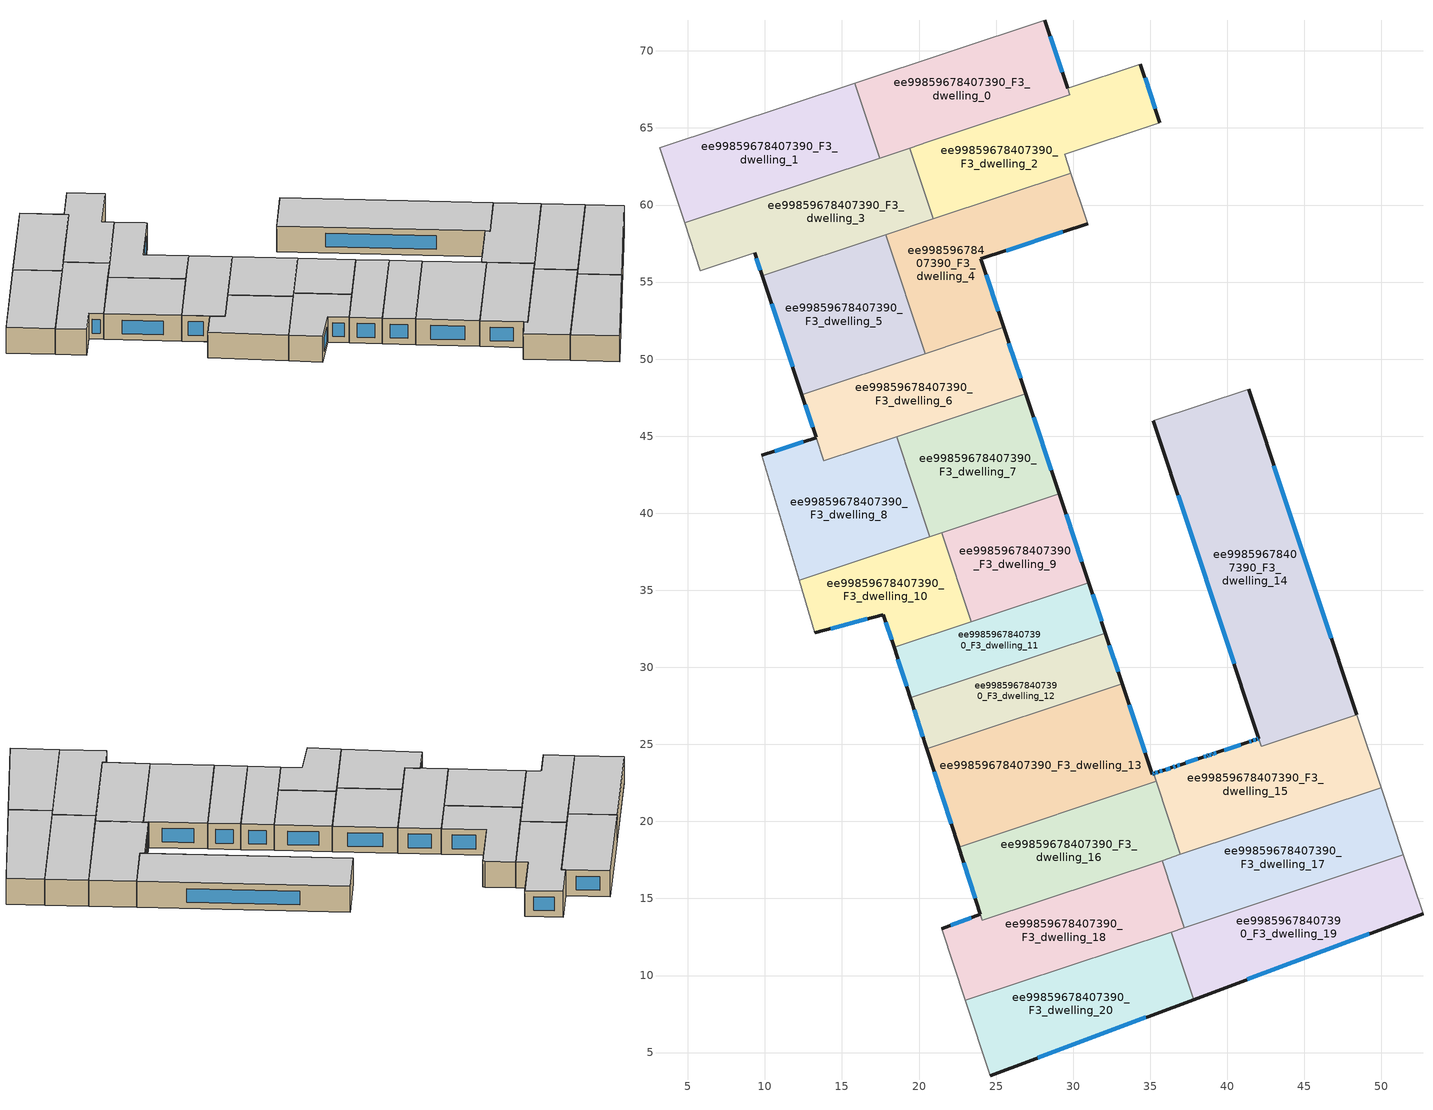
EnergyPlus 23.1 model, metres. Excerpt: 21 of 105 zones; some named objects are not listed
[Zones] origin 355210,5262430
ee99859678407390_F3_dwelling_0
 floor to ee99859678407390_F2_dwelling_0 (EU_floor_Construction): 28.17,71.99 29.78,67.15 17.46,63.05 15.84,67.92 z9
 wall outside (EU_wall_Construction): 29.64,67.58 28.17,71.99 z9:12
 wall to ee99859678407390_F3_dwelling_1 (EU_wall_Construction): 15.84,67.92 17.46,63.05 z9:12
 wall adiabatic (EU_wall_Construction): 28.17,71.99 15.84,67.92 z9:12
 wall to ee99859678407390_F3_dwelling_3 (EU_wall_Construction): 17.46,63.05 19.4,63.69 z9:12
 wall to ee99859678407390_F3_dwelling_2 (EU_wall_Construction): 20.61,64.1 29.78,67.15 29.64,67.58 / 19.4,63.69 20.61,64.09 z9:12
 window (EU_Window_Construction): 29.29,68.62 28.52,70.95 z9.7:11.3
 ceiling to ee99859678407390_F4_dwelling_0 (EU_floor_Construction): 29.78,67.15 28.17,71.99 15.84,67.92 17.46,63.05 z12
ee99859678407390_F3_dwelling_1
 floor to ee99859678407390_F2_dwelling_1 (EU_floor_Construction): 15.84,67.92 17.46,63.05 4.78,58.83 3.16,63.72 z9
 wall adiabatic (EU_wall_Construction): 15.84,67.92 3.16,63.72 4.78,58.83 z9:12
 wall to ee99859678407390_F3_dwelling_3 (EU_wall_Construction): 4.78,58.83 17.46,63.05 z9:12
 ceiling to ee99859678407390_F4_dwelling_1 (EU_floor_Construction): 17.46,63.05 15.84,67.92 3.16,63.72 4.78,58.83 z12
ee99859678407390_F3_dwelling_10
 floor to ee99859678407390_F2_dwelling_10 (EU_floor_Construction): 21.46,38.74 23.38,32.97 18.38,31.3 17.69,33.43 13.24,32.24 12.22,35.66 z9
 wall outside (EU_wall_Construction): 13.24,32.24 17.69,33.43 18.38,31.3 z9:12
 wall to ee99859678407390_F3_dwelling_9 (EU_wall_Construction): 23.38,32.97 21.46,38.74 z9:12
 wall adiabatic (EU_wall_Construction): 12.22,35.66 13.24,32.24 z9:12
 wall to ee99859678407390_F3_dwelling_8 (EU_wall_Construction): 20.7,38.49 12.22,35.66 z9:12
 wall to ee99859678407390_F3_dwelling_11 (EU_wall_Construction): 18.38,31.3 23.38,32.97 z9:12
 wall to ee99859678407390_F3_dwelling_7 (EU_wall_Construction): 21.46,38.74 20.7,38.49 z9:12
 window (EU_Window_Construction): 17.85,32.93 18.22,31.8 / 14.28,32.52 16.65,33.15 z9.7:11.3
 ceiling to ee99859678407390_F4_dwelling_10 (EU_floor_Construction): 23.38,32.97 21.46,38.74 12.22,35.66 13.24,32.24 17.69,33.43 18.38,31.3 z12
ee99859678407390_F3_dwelling_11
 floor to ee99859678407390_F2_dwelling_11 (EU_floor_Construction): 31.01,35.5 32.1,32.22 19.44,28.01 18.38,31.3 z9
 wall outside (EU_wall_Construction): 18.38,31.3 19.44,28.01 / 32.1,32.22 31.01,35.5 z9:12
 wall to ee99859678407390_F3_dwelling_12 (EU_wall_Construction): 19.44,28.01 32.1,32.22 z9:12
 wall to ee99859678407390_F3_dwelling_9 (EU_wall_Construction): 31.01,35.5 23.38,32.97 z9:12
 window (EU_Window_Construction): 18.63,30.53 19.19,28.78 / 31.84,32.99 31.26,34.73 z9.7:11.3
 ceiling to ee99859678407390_F4_dwelling_11 (EU_floor_Construction): 32.1,32.22 31.01,35.5 18.38,31.3 19.44,28.01 z12
ee99859678407390_F3_dwelling_12
 floor to ee99859678407390_F2_dwelling_12 (EU_floor_Construction): 32.1,32.22 33.19,28.94 20.51,24.72 19.44,28.01 z9
 wall outside (EU_wall_Construction): 19.44,28.01 20.51,24.72 / 33.19,28.94 32.1,32.22 z9:12
 wall to ee99859678407390_F3_dwelling_13 (EU_wall_Construction): 20.51,24.72 33.19,28.94 z9:12
 window (EU_Window_Construction): 19.69,27.24 20.26,25.49 / 32.93,29.71 32.35,31.45 z9.7:11.3
 ceiling to ee99859678407390_F4_dwelling_12 (EU_floor_Construction): 33.19,28.94 32.1,32.22 19.44,28.01 20.51,24.72 z12
ee99859678407390_F3_dwelling_13
 floor to ee99859678407390_F2_dwelling_13 (EU_floor_Construction): 33.19,28.94 35.14,23.08 35.22,23.1 35.39,22.6 22.57,18.34 22.57,18.35 20.51,24.72 z9
 wall outside (EU_wall_Construction): 20.51,24.72 22.57,18.35 22.57,18.34 / 35.22,23.1 35.14,23.08 33.19,28.94 z9:12
 wall to ee99859678407390_F3_dwelling_16 (EU_wall_Construction): 22.57,18.34 35.39,22.6 z9:12
 wall to ee99859678407390_F3_dwelling_15 (EU_wall_Construction): 35.39,22.6 35.22,23.1 z9:12
 window (EU_Window_Construction): 20.99,23.22 22.08,19.84 / 34.68,24.45 33.65,27.56 / 35.2,23.1 35.16,23.08 z9.7:11.3
 ceiling to ee99859678407390_F4_dwelling_13 (EU_floor_Construction): 35.39,22.6 35.22,23.1 35.14,23.08 33.19,28.94 20.51,24.72 22.57,18.35 22.57,18.34 z12
ee99859678407390_F3_dwelling_14
 floor to ee99859678407390_F2_dwelling_14 (EU_floor_Construction): 41.38,48.05 48.41,26.93 42.23,24.88 35.2,46 z9
 wall outside (EU_wall_Construction): 35.2,46 42.06,25.38 / 48.41,26.93 41.38,48.05 z9:12
 wall adiabatic (EU_wall_Construction): 41.38,48.05 35.2,46 z9:12
 wall to ee99859678407390_F3_dwelling_15 (EU_wall_Construction): 42.06,25.38 42.22,24.88 / 42.23,24.88 48.41,26.93 z9:12
 window (EU_Window_Construction): 36.81,41.16 40.45,30.22 / 46.76,31.89 43.03,43.09 z9.7:11.3
 ceiling to ee99859678407390_F4_dwelling_14 (EU_floor_Construction): 48.41,26.93 41.38,48.05 35.2,46 42.23,24.88 z12
ee99859678407390_F3_dwelling_15
 floor to ee99859678407390_F2_dwelling_15 (EU_floor_Construction): 48.41,26.93 49.99,22.19 36.96,17.86 35.22,23.11 35.28,23.12 35.56,23.22 35.85,23.31 35.88,23.32 36.42,23.5 36.7,23.6 36.99,23.69 38.41,24.17 38.7,24.26 38.78,24.29 39,24.36 39.07,24.38 39.35,24.48 41.35,25.14 41.63,25.23 41.92,25.33 42.06,25.38 42.22,24.88 z9
 wall outside (EU_wall_Construction): 42.06,25.38 41.92,25.33 41.63,25.23 41.35,25.14 39.35,24.48 39.07,24.38 39,24.36 38.78,24.29 38.7,24.26 38.41,24.17 36.99,23.69 36.7,23.6 36.42,23.5 35.88,23.32 35.85,23.31 35.56,23.22 35.28,23.12 35.22,23.11 z9:12
 wall adiabatic (EU_wall_Construction): 49.99,22.19 48.41,26.93 z9:12
 wall to ee99859678407390_F3_dwelling_17 (EU_wall_Construction): 36.96,17.86 49.99,22.19 z9:12
 wall to ee99859678407390_F3_dwelling_16 (EU_wall_Construction): 35.39,22.6 36.96,17.86 z9:12
 window (EU_Window_Construction): 35.26,23.12 35.23,23.11 / 35.5,23.2 35.34,23.15 / 35.78,23.29 35.63,23.24 / 36.29,23.46 36,23.37 / 36.64,23.57 36.48,23.52 / 36.92,23.67 36.77,23.62 / 38.08,24.05 37.32,23.8 / 38.63,24.24 38.48,24.19 / 38.76,24.28 38.72,24.27 / 38.95,24.34 38.83,24.3 / 39.05,24.38 39.02,24.37 / 39.29,24.45 39.13,24.4 / 40.88,24.98 39.82,24.63 / 41.56,25.21 41.41,25.16 / 41.85,25.31 41.7,25.26 / 42.02,25.36 41.95,25.34 z9.7:11.3
 ceiling to ee99859678407390_F4_dwelling_15 (EU_floor_Construction): 49.99,22.19 48.41,26.93 42.22,24.88 42.06,25.38 41.92,25.33 41.63,25.23 41.35,25.14 39.35,24.48 39.07,24.38 39,24.36 38.78,24.29 38.7,24.26 38.41,24.17 36.99,23.69 36.7,23.6 36.42,23.5 35.88,23.32 35.85,23.31 35.56,23.22 35.28,23.12 35.22,23.11 36.96,17.86 z12
ee99859678407390_F3_dwelling_16
 floor to ee99859678407390_F2_dwelling_16 (EU_floor_Construction): 35.39,22.6 36.96,17.86 24.11,13.58 22.57,18.34 z9
 wall outside (EU_wall_Construction): 22.57,18.34 23.97,13.99 z9:12
 wall to ee99859678407390_F3_dwelling_18 (EU_wall_Construction): 23.98,13.98 24.11,13.58 35.78,17.46 z9:12
 wall to ee99859678407390_F3_dwelling_17 (EU_wall_Construction): 35.78,17.46 36.96,17.86 z9:12
 window (EU_Window_Construction): 22.9,17.32 23.64,15.01 z9.7:11.3
 ceiling to ee99859678407390_F4_dwelling_16 (EU_floor_Construction): 36.96,17.86 35.39,22.6 22.57,18.34 24.11,13.58 z12
ee99859678407390_F3_dwelling_17
 floor to ee99859678407390_F2_dwelling_17 (EU_floor_Construction): 49.99,22.19 51.43,17.83 37.22,13.11 35.78,17.46 z9
 wall adiabatic (EU_wall_Construction): 51.43,17.83 49.99,22.19 z9:12
 wall to ee99859678407390_F3_dwelling_18 (EU_wall_Construction): 35.78,17.46 37.22,13.11 z9:12
 wall to ee99859678407390_F3_dwelling_19 (EU_wall_Construction): 37.22,13.11 51.43,17.83 z9:12
 ceiling to ee99859678407390_F4_dwelling_17 (EU_floor_Construction): 51.43,17.83 49.99,22.19 35.78,17.46 37.22,13.11 z12
ee99859678407390_F3_dwelling_18
 floor to ee99859678407390_F2_dwelling_18 (EU_floor_Construction): 35.78,17.46 37.22,13.11 23.01,8.38 21.47,13.04 23.98,13.98 24.11,13.58 z9
 wall outside (EU_wall_Construction): 23.98,13.98 21.47,13.04 z9:12
 wall adiabatic (EU_wall_Construction): 21.47,13.04 23.01,8.38 z9:12
 wall to ee99859678407390_F3_dwelling_20 (EU_wall_Construction): 23.01,8.38 36.36,12.82 z9:12
 wall to ee99859678407390_F3_dwelling_19 (EU_wall_Construction): 36.36,12.82 37.23,13.11 z9:12
 window (EU_Window_Construction): 23.39,13.76 22.06,13.26 z9.7:11.3
 ceiling to ee99859678407390_F4_dwelling_18 (EU_floor_Construction): 37.22,13.11 35.78,17.46 24.11,13.58 23.98,13.98 21.47,13.04 23.01,8.38 z12
ee99859678407390_F3_dwelling_19
 floor to ee99859678407390_F2_dwelling_19 (EU_floor_Construction): 51.43,17.83 52.7,14.01 37.81,8.44 36.36,12.82 z9
 wall outside (EU_wall_Construction): 37.81,8.44 52.7,14.01 z9:12
 wall adiabatic (EU_wall_Construction): 52.7,14.01 51.43,17.83 z9:12
 wall to ee99859678407390_F3_dwelling_20 (EU_wall_Construction): 36.36,12.82 37.81,8.44 z9:12
 window (EU_Window_Construction): 41.31,9.75 49.21,12.7 z9.7:11.3
 ceiling to ee99859678407390_F4_dwelling_19 (EU_floor_Construction): 52.7,14.01 51.43,17.83 36.36,12.82 37.81,8.44 z12
ee99859678407390_F3_dwelling_2
 floor to ee99859678407390_F2_dwelling_2 (EU_floor_Construction): 34.37,69.14 35.63,65.35 29.45,63.31 29.86,62.07 20.92,59.1 19.4,63.69 29.78,67.15 29.64,67.58 z9
 wall outside (EU_wall_Construction): 35.63,65.35 34.37,69.14 z9:12
 wall adiabatic (EU_wall_Construction): 29.86,62.07 29.45,63.31 35.63,65.35 / 34.37,69.14 29.64,67.58 z9:12
 wall to ee99859678407390_F3_dwelling_3 (EU_wall_Construction): 19.4,63.69 20.92,59.1 z9:12
 wall to ee99859678407390_F3_dwelling_4 (EU_wall_Construction): 20.92,59.1 29.86,62.07 z9:12
 window (EU_Window_Construction): 35.34,66.24 34.67,68.25 z9.7:11.3
 ceiling to ee99859678407390_F4_dwelling_2 (EU_floor_Construction): 35.63,65.35 34.37,69.14 29.64,67.58 29.78,67.15 19.4,63.69 20.92,59.1 29.86,62.07 29.45,63.31 z12
ee99859678407390_F3_dwelling_20
 floor to ee99859678407390_F2_dwelling_20 (EU_floor_Construction): 36.36,12.82 37.81,8.44 24.62,3.5 23.01,8.38 z9
 wall outside (EU_wall_Construction): 24.62,3.5 37.81,8.44 z9:12
 wall adiabatic (EU_wall_Construction): 23.01,8.38 24.62,3.5 z9:12
 window (EU_Window_Construction): 27.72,4.66 34.72,7.28 z9.7:11.3
 ceiling to ee99859678407390_F4_dwelling_20 (EU_floor_Construction): 37.81,8.44 36.36,12.82 23.01,8.38 24.62,3.5 z12
ee99859678407390_F3_dwelling_3
 floor to ee99859678407390_F2_dwelling_3 (EU_floor_Construction): 19.4,63.69 20.92,59.1 9.83,55.41 9.33,56.91 5.81,55.75 4.78,58.83 z9
 wall outside (EU_wall_Construction): 9.33,56.91 9.83,55.41 z9:12
 wall adiabatic (EU_wall_Construction): 4.78,58.83 5.81,55.75 9.33,56.91 z9:12
 wall to ee99859678407390_F3_dwelling_5 (EU_wall_Construction): 9.83,55.41 17.85,58.08 z9:12
 wall to ee99859678407390_F3_dwelling_4 (EU_wall_Construction): 17.85,58.08 20.92,59.1 z9:12
 window (EU_Window_Construction): 9.45,56.56 9.71,55.76 z9.7:11.3
 ceiling to ee99859678407390_F4_dwelling_3 (EU_floor_Construction): 20.92,59.1 19.4,63.69 4.78,58.83 5.81,55.75 9.33,56.91 9.83,55.41 z12
ee99859678407390_F3_dwelling_4
 floor to ee99859678407390_F2_dwelling_4 (EU_floor_Construction): 29.86,62.07 30.88,58.98 30.94,58.8 24.02,56.51 25.5,52.06 20.41,50.37 17.85,58.08 z9
 wall outside (EU_wall_Construction): 25.5,52.06 24.02,56.51 30.94,58.8 z9:12
 wall to ee99859678407390_F3_dwelling_5 (EU_wall_Construction): 17.85,58.08 20.41,50.37 z9:12
 wall adiabatic (EU_wall_Construction): 30.94,58.8 30.88,58.98 29.86,62.07 z9:12
 wall to ee99859678407390_F3_dwelling_6 (EU_wall_Construction): 20.41,50.37 25.5,52.06 z9:12
 window (EU_Window_Construction): 25.65,57.05 29.32,58.26 / 25.15,53.1 24.37,55.47 z9.7:11.3
 ceiling to ee99859678407390_F4_dwelling_4 (EU_floor_Construction): 25.5,52.06 24.02,56.51 30.94,58.8 30.88,58.98 29.86,62.07 17.85,58.08 20.41,50.37 z12
ee99859678407390_F3_dwelling_5
 floor to ee99859678407390_F2_dwelling_5 (EU_floor_Construction): 17.85,58.08 20.41,50.37 12.39,47.7 9.83,55.41 z9
 wall outside (EU_wall_Construction): 9.83,55.41 12.39,47.7 z9:12
 wall to ee99859678407390_F3_dwelling_6 (EU_wall_Construction): 12.39,47.7 20.41,50.36 z9:12
 window (EU_Window_Construction): 10.43,53.6 11.79,49.51 z9.7:11.3
 ceiling to ee99859678407390_F4_dwelling_5 (EU_floor_Construction): 20.41,50.37 17.85,58.08 9.83,55.41 12.39,47.7 z12
ee99859678407390_F3_dwelling_6
 floor to ee99859678407390_F2_dwelling_6 (EU_floor_Construction): 25.5,52.06 26.93,47.75 13.83,43.39 12.39,47.7 z9
 wall outside (EU_wall_Construction): 12.39,47.7 13.32,44.92 / 26.93,47.75 25.5,52.06 z9:12
 wall to ee99859678407390_F3_dwelling_8 (EU_wall_Construction): 13.32,44.91 13.82,43.39 / 13.83,43.39 18.55,44.96 z9:12
 wall to ee99859678407390_F3_dwelling_7 (EU_wall_Construction): 18.55,44.96 26.93,47.75 z9:12
 window (EU_Window_Construction): 12.61,47.05 13.1,45.57 / 26.6,48.76 25.84,51.05 z9.7:11.3
 ceiling to ee99859678407390_F4_dwelling_6 (EU_floor_Construction): 26.93,47.75 25.5,52.06 12.39,47.7 13.83,43.39 z12
ee99859678407390_F3_dwelling_7
 floor to ee99859678407390_F2_dwelling_7 (EU_floor_Construction): 26.93,47.75 29.09,41.27 20.7,38.49 18.55,44.96 z9
 wall outside (EU_wall_Construction): 29.09,41.27 26.93,47.75 z9:12
 wall to ee99859678407390_F3_dwelling_8 (EU_wall_Construction): 18.55,44.96 20.7,38.49 z9:12
 wall to ee99859678407390_F3_dwelling_9 (EU_wall_Construction): 21.46,38.74 29.09,41.27 z9:12
 window (EU_Window_Construction): 28.58,42.8 27.44,46.23 z9.7:11.3
 ceiling to ee99859678407390_F4_dwelling_7 (EU_floor_Construction): 29.09,41.27 26.93,47.75 18.55,44.96 20.7,38.49 z12
ee99859678407390_F3_dwelling_8
 floor to ee99859678407390_F2_dwelling_8 (EU_floor_Construction): 18.55,44.96 20.7,38.49 12.22,35.66 9.8,43.75 13.32,44.91 13.82,43.39 z9
 wall outside (EU_wall_Construction): 13.32,44.91 9.8,43.75 z9:12
 wall adiabatic (EU_wall_Construction): 9.8,43.75 12.22,35.66 z9:12
 window (EU_Window_Construction): 12.49,44.64 10.63,44.03 z9.7:11.3
 ceiling to ee99859678407390_F4_dwelling_8 (EU_floor_Construction): 20.7,38.49 18.55,44.96 13.82,43.39 13.32,44.91 9.8,43.75 12.22,35.66 z12
ee99859678407390_F3_dwelling_9
 floor to ee99859678407390_F2_dwelling_9 (EU_floor_Construction): 29.09,41.27 31.01,35.5 23.38,32.97 21.46,38.74 z9
 wall outside (EU_wall_Construction): 31.01,35.5 29.09,41.27 z9:12
 window (EU_Window_Construction): 30.56,36.86 29.54,39.92 z9.7:11.3
 ceiling to ee99859678407390_F4_dwelling_9 (EU_floor_Construction): 31.01,35.5 29.09,41.27 21.46,38.74 23.38,32.97 z12
[Building]
EU S2 Campaign: North Axis=0; Terrain=City; Solar Distribution=FullExterior
[Site:Location]
Budapest.Ferenc.Liszt.Intl.AP: Latitude=47.437; Longitude=19.256; Time Zone=1; Elevation=185
[SizingPeriod:WeatherFileDays]
AnnualSizingPeriod: Begin Month=1; Begin Day of Month=1; End Month=12; End Day of Month=31; Day of Week for Start Day=Monday; Use Weather File Daylight Saving Period=No; Use Weather File Rain and Snow Indicators=No
[MATERIAL]
EU_InternalMass_Material: Roughness=MediumRough; Thickness=0.1; Conductivity=1; Density=1800; Specific Heat=900; Thermal Absorptance=0.9; Solar Absorptance=0.7; Visible Absorptance=0.7
[MATERIAL:NOMASS] Roughness=MediumRough; Thermal Absorptance=0.9; Solar Absorptance=0.7; Visible Absorptance=0.7
Name | Thermal Resistance
EU_wall_NoMass | 0.832559
EU_floor_NoMass | 0.872794
[WINDOWMATERIAL:SIMPLEGLAZINGSYSTEM]
EU_Window_SimpleGlazing: UFactor=2.79869; Solar Heat Gain Coefficient=0.75; Visible Transmittance=0.75
[CONSTRUCTION]
EU_wall_Construction: EU_wall_NoMass
EU_floor_Construction: EU_floor_NoMass
EU_Window_Construction: EU_Window_SimpleGlazing
EU_InternalMass_Construction: EU_InternalMass_Material
[ZONE] Type=1; Multiplier=1; Ceiling Height=autocalculate; Floor Area=autocalculate; Part of Total Floor Area=Yes
Name | Volume
ee99859678407390_F3_dwelling_0 | 199.211
ee99859678407390_F3_dwelling_1 | 206.01
ee99859678407390_F3_dwelling_10 | 146.577
ee99859678407390_F3_dwelling_11 | 138.333
ee99859678407390_F3_dwelling_12 | 138.451
ee99859678407390_F3_dwelling_13 | 269.72
ee99859678407390_F3_dwelling_14 | 435.014
ee99859678407390_F3_dwelling_15 | 217.399
ee99859678407390_F3_dwelling_16 | 202.817
ee99859678407390_F3_dwelling_17 | 206.001
ee99859678407390_F3_dwelling_18 | 208.926
ee99859678407390_F3_dwelling_19 | 205.997
ee99859678407390_F3_dwelling_2 | 212.802
ee99859678407390_F3_dwelling_20 | 206
ee99859678407390_F3_dwelling_3 | 205.986
ee99859678407390_F3_dwelling_4 | 205.993
ee99859678407390_F3_dwelling_5 | 205.978
ee99859678407390_F3_dwelling_6 | 188.025
ee99859678407390_F3_dwelling_7 | 181
ee99859678407390_F3_dwelling_8 | 198.961
ee99859678407390_F3_dwelling_9 | 146.588
[INTERNALMASS] Construction=EU_InternalMass_Construction
Name | Zone or ZoneList | Surface Area
ee99859678407390_F3_dwelling_0_EU_InternalMass | ee99859678407390_F3_dwelling_0 | 66.4057
ee99859678407390_F3_dwelling_1_EU_InternalMass | ee99859678407390_F3_dwelling_1 | 68.6711
ee99859678407390_F3_dwelling_2_EU_InternalMass | ee99859678407390_F3_dwelling_2 | 70.9336
ee99859678407390_F3_dwelling_3_EU_InternalMass | ee99859678407390_F3_dwelling_3 | 68.6622
ee99859678407390_F3_dwelling_4_EU_InternalMass | ee99859678407390_F3_dwelling_4 | 68.6645
ee99859678407390_F3_dwelling_5_EU_InternalMass | ee99859678407390_F3_dwelling_5 | 68.6596
ee99859678407390_F3_dwelling_6_EU_InternalMass | ee99859678407390_F3_dwelling_6 | 62.6867
ee99859678407390_F3_dwelling_7_EU_InternalMass | ee99859678407390_F3_dwelling_7 | 60.3334
ee99859678407390_F3_dwelling_8_EU_InternalMass | ee99859678407390_F3_dwelling_8 | 66.3204
ee99859678407390_F3_dwelling_9_EU_InternalMass | ee99859678407390_F3_dwelling_9 | 48.8613
ee99859678407390_F3_dwelling_10_EU_InternalMass | ee99859678407390_F3_dwelling_10 | 48.8581
ee99859678407390_F3_dwelling_11_EU_InternalMass | ee99859678407390_F3_dwelling_11 | 46.1108
ee99859678407390_F3_dwelling_12_EU_InternalMass | ee99859678407390_F3_dwelling_12 | 46.1502
ee99859678407390_F3_dwelling_13_EU_InternalMass | ee99859678407390_F3_dwelling_13 | 89.9051
ee99859678407390_F3_dwelling_14_EU_InternalMass | ee99859678407390_F3_dwelling_14 | 145.046
ee99859678407390_F3_dwelling_15_EU_InternalMass | ee99859678407390_F3_dwelling_15 | 72.4637
ee99859678407390_F3_dwelling_16_EU_InternalMass | ee99859678407390_F3_dwelling_16 | 67.6179
ee99859678407390_F3_dwelling_17_EU_InternalMass | ee99859678407390_F3_dwelling_17 | 68.667
ee99859678407390_F3_dwelling_18_EU_InternalMass | ee99859678407390_F3_dwelling_18 | 69.6415
ee99859678407390_F3_dwelling_19_EU_InternalMass | ee99859678407390_F3_dwelling_19 | 68.6655
ee99859678407390_F3_dwelling_20_EU_InternalMass | ee99859678407390_F3_dwelling_20 | 68.6669
[OTHEREQUIPMENT] Fuel Type=Electricity; Design Level Calculation Method=Watts/Area; Power per Zone Floor Area=1; Fraction Latent=0; Fraction Radiant=0; Fraction Lost=0; Carbon Dioxide Generation Rate=0; EndUse Subcategory=EU_Step8_InternalGains
Name | Zone or ZoneList or Space or SpaceList | Schedule
EU_Step8_InternalGain_ee99859678407390_F3_dwelling_0_f000 | ee99859678407390_F3_dwelling_0 | EU_Step8_GainSchedule_ee99859678407390_F3_dwelling_0_f000
EU_Step8_InternalGain_ee99859678407390_F3_dwelling_1_f000 | ee99859678407390_F3_dwelling_1 | EU_Step8_GainSchedule_ee99859678407390_F3_dwelling_1_f000
EU_Step8_InternalGain_ee99859678407390_F3_dwelling_2_f000 | ee99859678407390_F3_dwelling_2 | EU_Step8_GainSchedule_ee99859678407390_F3_dwelling_2_f000
EU_Step8_InternalGain_ee99859678407390_F3_dwelling_3_f000 | ee99859678407390_F3_dwelling_3 | EU_Step8_GainSchedule_ee99859678407390_F3_dwelling_3_f000
EU_Step8_InternalGain_ee99859678407390_F3_dwelling_4_f000 | ee99859678407390_F3_dwelling_4 | EU_Step8_GainSchedule_ee99859678407390_F3_dwelling_4_f000
EU_Step8_InternalGain_ee99859678407390_F3_dwelling_5_f000 | ee99859678407390_F3_dwelling_5 | EU_Step8_GainSchedule_ee99859678407390_F3_dwelling_5_f000
EU_Step8_InternalGain_ee99859678407390_F3_dwelling_6_f000 | ee99859678407390_F3_dwelling_6 | EU_Step8_GainSchedule_ee99859678407390_F3_dwelling_6_f000
EU_Step8_InternalGain_ee99859678407390_F3_dwelling_7_f000 | ee99859678407390_F3_dwelling_7 | EU_Step8_GainSchedule_ee99859678407390_F3_dwelling_7_f000
EU_Step8_InternalGain_ee99859678407390_F3_dwelling_8_f000 | ee99859678407390_F3_dwelling_8 | EU_Step8_GainSchedule_ee99859678407390_F3_dwelling_8_f000
EU_Step8_InternalGain_ee99859678407390_F3_dwelling_9_f000 | ee99859678407390_F3_dwelling_9 | EU_Step8_GainSchedule_ee99859678407390_F3_dwelling_9_f000
EU_Step8_InternalGain_ee99859678407390_F3_dwelling_10_f000 | ee99859678407390_F3_dwelling_10 | EU_Step8_GainSchedule_ee99859678407390_F3_dwelling_10_f000
EU_Step8_InternalGain_ee99859678407390_F3_dwelling_11_f000 | ee99859678407390_F3_dwelling_11 | EU_Step8_GainSchedule_ee99859678407390_F3_dwelling_11_f000
EU_Step8_InternalGain_ee99859678407390_F3_dwelling_12_f000 | ee99859678407390_F3_dwelling_12 | EU_Step8_GainSchedule_ee99859678407390_F3_dwelling_12_f000
EU_Step8_InternalGain_ee99859678407390_F3_dwelling_13_f000 | ee99859678407390_F3_dwelling_13 | EU_Step8_GainSchedule_ee99859678407390_F3_dwelling_13_f000
EU_Step8_InternalGain_ee99859678407390_F3_dwelling_14_f000 | ee99859678407390_F3_dwelling_14 | EU_Step8_GainSchedule_ee99859678407390_F3_dwelling_14_f000
EU_Step8_InternalGain_ee99859678407390_F3_dwelling_15_f000 | ee99859678407390_F3_dwelling_15 | EU_Step8_GainSchedule_ee99859678407390_F3_dwelling_15_f000
EU_Step8_InternalGain_ee99859678407390_F3_dwelling_16_f000 | ee99859678407390_F3_dwelling_16 | EU_Step8_GainSchedule_ee99859678407390_F3_dwelling_16_f000
EU_Step8_InternalGain_ee99859678407390_F3_dwelling_17_f000 | ee99859678407390_F3_dwelling_17 | EU_Step8_GainSchedule_ee99859678407390_F3_dwelling_17_f000
EU_Step8_InternalGain_ee99859678407390_F3_dwelling_18_f000 | ee99859678407390_F3_dwelling_18 | EU_Step8_GainSchedule_ee99859678407390_F3_dwelling_18_f000
EU_Step8_InternalGain_ee99859678407390_F3_dwelling_19_f000 | ee99859678407390_F3_dwelling_19 | EU_Step8_GainSchedule_ee99859678407390_F3_dwelling_19_f000
EU_Step8_InternalGain_ee99859678407390_F3_dwelling_20_f000 | ee99859678407390_F3_dwelling_20 | EU_Step8_GainSchedule_ee99859678407390_F3_dwelling_20_f000
[ZONEVENTILATION:DESIGNFLOWRATE] Schedule=EU_AlwaysOn; Design Flow Rate Calculation Method=AirChanges/Hour; Air Changes per Hour=0.475469; Ventilation Type=Natural; Fan Pressure Rise=0; Fan Total Efficiency=1; Constant Term Coefficient=1; Temperature Term Coefficient=0; Velocity Term Coefficient=0; Velocity Squared Term Coefficient=0; Minimum Indoor Temperature=-100; Maximum Indoor Temperature=100; Delta Temperature=-100; Minimum Outdoor Temperature=-100; Maximum Outdoor Temperature=100; Maximum Wind Speed=40
Name | Zone or ZoneList or Space or SpaceList
EU_ConstantAir_ee99859678407390_F3_dwelling_0 | ee99859678407390_F3_dwelling_0
EU_ConstantAir_ee99859678407390_F3_dwelling_1 | ee99859678407390_F3_dwelling_1
EU_ConstantAir_ee99859678407390_F3_dwelling_2 | ee99859678407390_F3_dwelling_2
EU_ConstantAir_ee99859678407390_F3_dwelling_3 | ee99859678407390_F3_dwelling_3
EU_ConstantAir_ee99859678407390_F3_dwelling_4 | ee99859678407390_F3_dwelling_4
EU_ConstantAir_ee99859678407390_F3_dwelling_5 | ee99859678407390_F3_dwelling_5
EU_ConstantAir_ee99859678407390_F3_dwelling_6 | ee99859678407390_F3_dwelling_6
EU_ConstantAir_ee99859678407390_F3_dwelling_7 | ee99859678407390_F3_dwelling_7
EU_ConstantAir_ee99859678407390_F3_dwelling_8 | ee99859678407390_F3_dwelling_8
EU_ConstantAir_ee99859678407390_F3_dwelling_9 | ee99859678407390_F3_dwelling_9
EU_ConstantAir_ee99859678407390_F3_dwelling_10 | ee99859678407390_F3_dwelling_10
EU_ConstantAir_ee99859678407390_F3_dwelling_11 | ee99859678407390_F3_dwelling_11
EU_ConstantAir_ee99859678407390_F3_dwelling_12 | ee99859678407390_F3_dwelling_12
EU_ConstantAir_ee99859678407390_F3_dwelling_13 | ee99859678407390_F3_dwelling_13
EU_ConstantAir_ee99859678407390_F3_dwelling_14 | ee99859678407390_F3_dwelling_14
EU_ConstantAir_ee99859678407390_F3_dwelling_15 | ee99859678407390_F3_dwelling_15
EU_ConstantAir_ee99859678407390_F3_dwelling_16 | ee99859678407390_F3_dwelling_16
EU_ConstantAir_ee99859678407390_F3_dwelling_17 | ee99859678407390_F3_dwelling_17
EU_ConstantAir_ee99859678407390_F3_dwelling_18 | ee99859678407390_F3_dwelling_18
EU_ConstantAir_ee99859678407390_F3_dwelling_19 | ee99859678407390_F3_dwelling_19
EU_ConstantAir_ee99859678407390_F3_dwelling_20 | ee99859678407390_F3_dwelling_20
[HVACTEMPLATE:ZONE:IDEALLOADSAIRSYSTEM] System Availability Schedule=EU_AlwaysOn; Maximum Heating Supply Air Temperature=50; Minimum Cooling Supply Air Temperature=13; Maximum Heating Supply Air Humidity Ratio=0.0156; Minimum Cooling Supply Air Humidity Ratio=0.0077; Heating Limit=NoLimit; Cooling Limit=NoLimit; Heating Availability Schedule=EU_AlwaysOn; Cooling Availability Schedule=EU_CoolingOff; Dehumidification Control Type=ConstantSensibleHeatRatio; Cooling Sensible Heat Ratio=0.7; Dehumidification Setpoint=60; Humidification Control Type=None; Humidification Setpoint=30; Outdoor Air Method=None; Outdoor Air Flow Rate per Person=0.00944; Outdoor Air Flow Rate per Zone Floor Area=0; Outdoor Air Flow Rate per Zone=0; Demand Controlled Ventilation Type=None; Outdoor Air Economizer Type=NoEconomizer; Heat Recovery Type=None; Sensible Heat Recovery Effectiveness=0.7; Latent Heat Recovery Effectiveness=0.65
Name | Template Thermostat
ee99859678407390_F3_dwelling_0 | EU_HeatOnly_ee99859678407390_F3_dwelling_0
ee99859678407390_F3_dwelling_1 | EU_HeatOnly_ee99859678407390_F3_dwelling_1
ee99859678407390_F3_dwelling_2 | EU_HeatOnly_ee99859678407390_F3_dwelling_2
ee99859678407390_F3_dwelling_3 | EU_HeatOnly_ee99859678407390_F3_dwelling_3
ee99859678407390_F3_dwelling_4 | EU_HeatOnly_ee99859678407390_F3_dwelling_4
ee99859678407390_F3_dwelling_5 | EU_HeatOnly_ee99859678407390_F3_dwelling_5
ee99859678407390_F3_dwelling_6 | EU_HeatOnly_ee99859678407390_F3_dwelling_6
ee99859678407390_F3_dwelling_7 | EU_HeatOnly_ee99859678407390_F3_dwelling_7
ee99859678407390_F3_dwelling_8 | EU_HeatOnly_ee99859678407390_F3_dwelling_8
ee99859678407390_F3_dwelling_9 | EU_HeatOnly_ee99859678407390_F3_dwelling_9
ee99859678407390_F3_dwelling_10 | EU_HeatOnly_ee99859678407390_F3_dwelling_10
ee99859678407390_F3_dwelling_11 | EU_HeatOnly_ee99859678407390_F3_dwelling_11
ee99859678407390_F3_dwelling_12 | EU_HeatOnly_ee99859678407390_F3_dwelling_12
ee99859678407390_F3_dwelling_13 | EU_HeatOnly_ee99859678407390_F3_dwelling_13
ee99859678407390_F3_dwelling_14 | EU_HeatOnly_ee99859678407390_F3_dwelling_14
ee99859678407390_F3_dwelling_15 | EU_HeatOnly_ee99859678407390_F3_dwelling_15
ee99859678407390_F3_dwelling_16 | EU_HeatOnly_ee99859678407390_F3_dwelling_16
ee99859678407390_F3_dwelling_17 | EU_HeatOnly_ee99859678407390_F3_dwelling_17
ee99859678407390_F3_dwelling_18 | EU_HeatOnly_ee99859678407390_F3_dwelling_18
ee99859678407390_F3_dwelling_19 | EU_HeatOnly_ee99859678407390_F3_dwelling_19
ee99859678407390_F3_dwelling_20 | EU_HeatOnly_ee99859678407390_F3_dwelling_20
[SIZING:ZONE] Zone Cooling Design Supply Air Temperature Input Method=SupplyAirTemperature; Zone Cooling Design Supply Air Temperature=13; Zone Heating Design Supply Air Temperature Input Method=SupplyAirTemperature; Zone Heating Design Supply Air Temperature=50; Zone Cooling Design Supply Air Humidity Ratio=0.008; Zone Heating Design Supply Air Humidity Ratio=0.008; Cooling Design Air Flow Method=DesignDay; Cooling Design Air Flow Rate=0; Cooling Minimum Air Flow per Zone Floor Area=0.000762; Cooling Minimum Air Flow=0; Cooling Minimum Air Flow Fraction=0.2; Heating Design Air Flow Method=DesignDay; Heating Design Air Flow Rate=0; Heating Maximum Air Flow per Zone Floor Area=0.002032; Heating Maximum Air Flow=0.141576; Heating Maximum Air Flow Fraction=0.3; Account for Dedicated Outdoor Air System=No; Dedicated Outdoor Air System Control Strategy=NeutralSupplyAir; Dedicated Outdoor Air Low Setpoint Temperature for Design=autosize; Dedicated Outdoor Air High Setpoint Temperature for Design=autosize; Zone Load Sizing Method=Sensible Load Only No Latent Load; Zone Latent Cooling Design Supply Air Humidity Ratio Input Method=HumidityRatioDifference; Zone Cooling Design Supply Air Humidity Ratio Difference=0.005; Zone Latent Heating Design Supply Air Humidity Ratio Input Method=HumidityRatioDifference; Zone Humidification Design Supply Air Humidity Ratio Difference=0.005
ee99859678407390_F3_dwelling_0; ee99859678407390_F3_dwelling_1; ee99859678407390_F3_dwelling_2; ee99859678407390_F3_dwelling_3; ee99859678407390_F3_dwelling_4; ee99859678407390_F3_dwelling_5; ee99859678407390_F3_dwelling_6; ee99859678407390_F3_dwelling_7; ee99859678407390_F3_dwelling_8; ee99859678407390_F3_dwelling_9; ee99859678407390_F3_dwelling_10; ee99859678407390_F3_dwelling_11; ee99859678407390_F3_dwelling_12; ee99859678407390_F3_dwelling_13; ee99859678407390_F3_dwelling_14; ee99859678407390_F3_dwelling_15; ee99859678407390_F3_dwelling_16; ee99859678407390_F3_dwelling_17; ee99859678407390_F3_dwelling_18; ee99859678407390_F3_dwelling_19; ee99859678407390_F3_dwelling_20
[SCHEDULE:CONSTANT]
Name | Hourly Value
EU_AlwaysOn | 1
EU_CoolingOff | 0
[SCHEDULE:FILE] Column Number=1; Rows to Skip at Top=0; Number of Hours of Data=8760; Column Separator=Comma; Interpolate to Timestep=No; Minutes per Item=60; Adjust Schedule for Daylight Savings=Yes
Name | File
EU_Step8_GainSchedule_ee99859678407390_F3_dwelling_0_f000 | ../../schedules/ee99859678407390/ee99859678407390_F3_dwelling_0_f000_gain.csv
EU_Step8_GainSchedule_ee99859678407390_F3_dwelling_1_f000 | ../../schedules/ee99859678407390/ee99859678407390_F3_dwelling_1_f000_gain.csv
EU_Step8_GainSchedule_ee99859678407390_F3_dwelling_2_f000 | ../../schedules/ee99859678407390/ee99859678407390_F3_dwelling_2_f000_gain.csv
EU_Step8_GainSchedule_ee99859678407390_F3_dwelling_3_f000 | ../../schedules/ee99859678407390/ee99859678407390_F3_dwelling_3_f000_gain.csv
EU_Step8_GainSchedule_ee99859678407390_F3_dwelling_4_f000 | ../../schedules/ee99859678407390/ee99859678407390_F3_dwelling_4_f000_gain.csv
EU_Step8_GainSchedule_ee99859678407390_F3_dwelling_5_f000 | ../../schedules/ee99859678407390/ee99859678407390_F3_dwelling_5_f000_gain.csv
EU_Step8_GainSchedule_ee99859678407390_F3_dwelling_6_f000 | ../../schedules/ee99859678407390/ee99859678407390_F3_dwelling_6_f000_gain.csv
EU_Step8_GainSchedule_ee99859678407390_F3_dwelling_7_f000 | ../../schedules/ee99859678407390/ee99859678407390_F3_dwelling_7_f000_gain.csv
EU_Step8_GainSchedule_ee99859678407390_F3_dwelling_8_f000 | ../../schedules/ee99859678407390/ee99859678407390_F3_dwelling_8_f000_gain.csv
EU_Step8_GainSchedule_ee99859678407390_F3_dwelling_9_f000 | ../../schedules/ee99859678407390/ee99859678407390_F3_dwelling_9_f000_gain.csv
EU_Step8_GainSchedule_ee99859678407390_F3_dwelling_10_f000 | ../../schedules/ee99859678407390/ee99859678407390_F3_dwelling_10_f000_gain.csv
EU_Step8_GainSchedule_ee99859678407390_F3_dwelling_11_f000 | ../../schedules/ee99859678407390/ee99859678407390_F3_dwelling_11_f000_gain.csv
EU_Step8_GainSchedule_ee99859678407390_F3_dwelling_12_f000 | ../../schedules/ee99859678407390/ee99859678407390_F3_dwelling_12_f000_gain.csv
EU_Step8_GainSchedule_ee99859678407390_F3_dwelling_13_f000 | ../../schedules/ee99859678407390/ee99859678407390_F3_dwelling_13_f000_gain.csv
EU_Step8_GainSchedule_ee99859678407390_F3_dwelling_14_f000 | ../../schedules/ee99859678407390/ee99859678407390_F3_dwelling_14_f000_gain.csv
EU_Step8_GainSchedule_ee99859678407390_F3_dwelling_15_f000 | ../../schedules/ee99859678407390/ee99859678407390_F3_dwelling_15_f000_gain.csv
EU_Step8_GainSchedule_ee99859678407390_F3_dwelling_16_f000 | ../../schedules/ee99859678407390/ee99859678407390_F3_dwelling_16_f000_gain.csv
EU_Step8_GainSchedule_ee99859678407390_F3_dwelling_17_f000 | ../../schedules/ee99859678407390/ee99859678407390_F3_dwelling_17_f000_gain.csv
EU_Step8_GainSchedule_ee99859678407390_F3_dwelling_18_f000 | ../../schedules/ee99859678407390/ee99859678407390_F3_dwelling_18_f000_gain.csv
EU_Step8_GainSchedule_ee99859678407390_F3_dwelling_19_f000 | ../../schedules/ee99859678407390/ee99859678407390_F3_dwelling_19_f000_gain.csv
EU_Step8_GainSchedule_ee99859678407390_F3_dwelling_20_f000 | ../../schedules/ee99859678407390/ee99859678407390_F3_dwelling_20_f000_gain.csv
